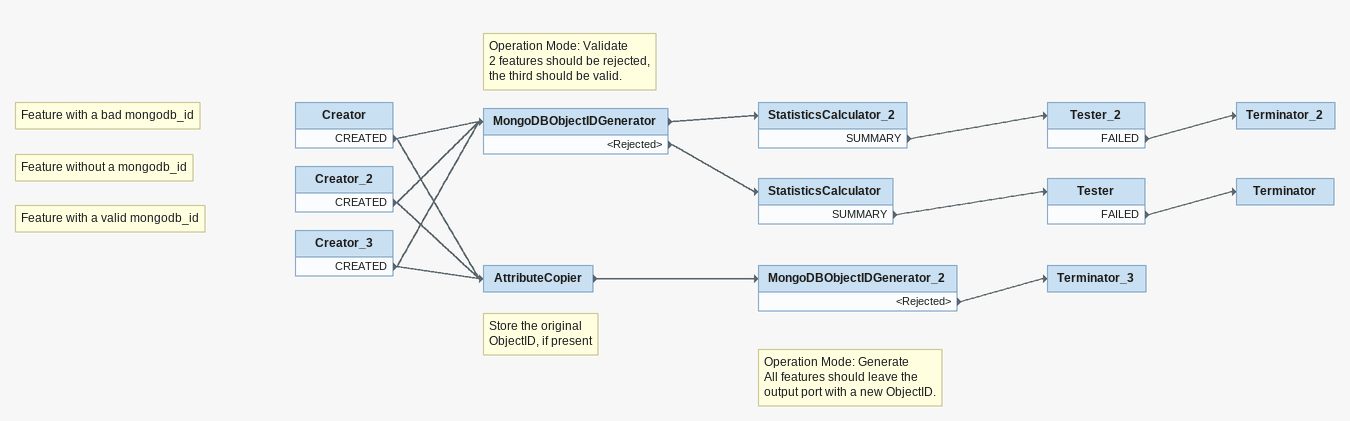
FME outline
Note: Feature with a bad mongodb_id
Creator
    CREATED -> AttributeCopier
    CREATED -> MongoDBObjectIDGenerator
Note: Feature without a mongodb_id
Creator_2
    CREATED -> AttributeCopier
    CREATED -> MongoDBObjectIDGenerator
Note: Feature with a valid mongodb_id
Creator_3
    CREATED -> AttributeCopier
    CREATED -> MongoDBObjectIDGenerator
Note: Operation Mode: Validate / 2 features should be rejected, / the third should be valid.
MongoDBObjectIDGenerator
    -> StatisticsCalculator_2
    <Rejected> -> StatisticsCalculator
StatisticsCalculator_2
    SUMMARY -> Tester_2
Tester_2
    FAILED -> Terminator_2
Terminator_2
StatisticsCalculator
    SUMMARY -> Tester
Tester
    FAILED -> Terminator
Terminator
Note: Store the original / ObjectID, if present
AttributeCopier
    -> MongoDBObjectIDGenerator_2
Note: Operation Mode: Generate / All features should leave the / output port with a new ObjectID.
MongoDBObjectIDGenerator_2
    <Rejected> -> Terminator_3
Terminator_3
